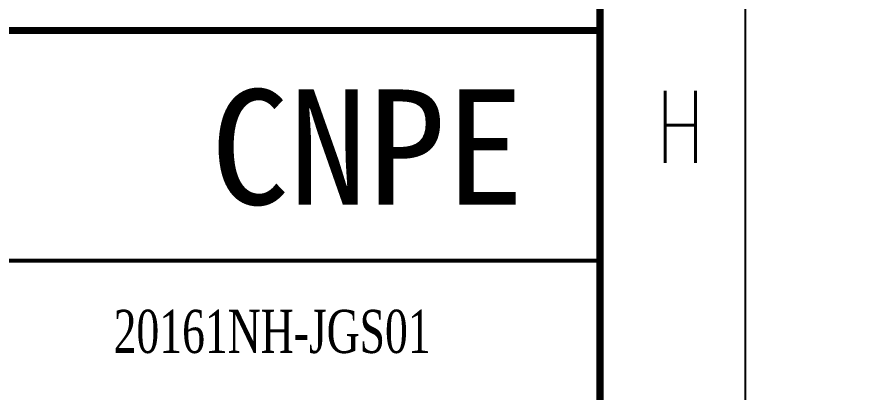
# Model space of a CAD drawing. Header units: inches. Extents: x 3186 to 109360, y -14990 to 740552.
# Drawn here: x 61854 to 64760, y 573149 to 574454 of the extents above; entities that cross this region are included whole.
import ezdxf

# ---------------------------------------------------------------- set-up
doc = ezdxf.new("R2010")
doc.units = ezdxf.units.IN
doc.header["$MEASUREMENT"] = 0
doc.layers.add('1', color=7, linetype='Continuous')
doc.layers.add('PUB_TEXT', color=7, linetype='Continuous')
doc.styles.add('HZ', font='txt_____.ttf', dxfattribs={"width": 0.7, "bigfont": 'HZTXT'})
doc.styles.get("Standard").update_dxf_attribs({"font": 'txt', "bigfont": 'gbcbig.shx'})
doc.styles.add('宋体', font='', dxfattribs={"width": 0.7})
doc.styles.get('宋体').set_extended_font_data('SimSun')
doc.dimstyles.new('Standard-yuanban', dxfattribs={"dimtxt": 800, "dimasz": 0.18, "dimexe": 0.18, "dimexo": 0.0625, "dimgap": 0.09, "dimtad": 0, "dimtih": 1, "dimtoh": 1, "dimdec": 4, "dimlfac": 0.02, "dimzin": 0, "dimdsep": 46, "dimtxsty": 'Standard', "dimcen": 0.09, "dimadec": 0, "dimazin": 0, "dimtfac": 1, "dimtdec": 4, "dimtofl": 0, "dimtmove": 0, "dimatfit": 3, "dimfxl": 1, "dimtolj": 1, "dimtzin": 0, "dimarcsym": 0})

# ---------------------------------------------------------------- blocks, each defined once
blk = doc.blocks.new('图签')
at = {"layer": '1', "color": 7, "const_width": 0.5}
for points in [[(-180, 0), (0, 0), (0, 131.762), (-180, 131.762)], [(-180, 58), (0, 58), (0, 0), (-180, 0)]]:
    blk.add_lwpolyline(points, close=True, dxfattribs=at)
at = {"layer": '1', "color": 7, "const_width": 0.3}
blk.add_lwpolyline([(-180, 42), (0, 42)], dxfattribs=at)
at = {"linetype": 'Continuous', "insert": (-22.782, 37.062), "char_height": 3, "attachment_point": 5, "style": '宋体'}
blk.add_mtext_dynamic_manual_height_columns('{\\fTimes New Roman|b0|i0|c0|p18;20161NH-JGS01}', width=17.30878, gutter_width=1, heights=[-3.067], dxfattribs=at)
at = {"layer": 'PUB_TEXT', "color": 7, "style": '宋体'}
blk.add_text('CNPE', height=8, dxfattribs=at).set_placement((-27.046, 45.903))
blk = doc.blocks.new('*U110')
blk.add_blockref('图签', (0, 0))
blk = doc.blocks.new('*D51')
at = {"color": 0, "lineweight": -2, "transparency": 16777216}
for p, q in [((64384.5, 613056.1), (77141.2, 613056.1)), ((77141, 613055.9), (77141, 592431.2)), ((77141, 571006.2), (77141, 591631)), ((64384.5, 571006.1), (77141.2, 571006.1))]:
    blk.add_line(p, q, dxfattribs=at)
at = {"color": 0, "transparency": 16777216}
for points in [[(77140.9, 613055.9), (77141, 613055.9), (77141, 613056.1)], [(77140.9, 571006.2), (77141, 571006.2), (77141, 571006.1)]]:
    blk.add_solid(points, dxfattribs=at)
at = {"layer": 'Defpoints', "color": 0, "transparency": 16777216}
for p in [(64384.4, 613056.1), (77141, 613056.1), (64384.4, 571006.1)]:
    blk.add_point(p, dxfattribs=at)
at = {"color": 0, "transparency": 16777216, "insert": (77141, 592031.1), "char_height": 800, "attachment_point": 5}
blk.add_mtext('\\A1;841.0000', dxfattribs=at)

msp = doc.modelspace()

# ---------------------------------------------------------------- linework, layer by layer
at = {"color": 4, "flags": 128}
msp.add_lwpolyline([(64384.44132, 613056.06866), (64384.44132, 571006.06866)], dxfattribs=at)
msp.add_lwpolyline([(6184.44132, 612556.06866), (63880.44132, 612556.06866), (63880.44132, 571506.06866), (6184.44132, 571506.06866)], close=True)

# ---------------------------------------------------------------- block references
at = {"xscale": 50, "yscale": 50, "zscale": 50}
msp.add_blockref('*U110', (63880.44132, 571506.06866), dxfattribs=at)

# ---------------------------------------------------------------- texts
at = {"color": 0, "style": 'HZ', "width": 0.7}
msp.add_text('H', height=250, dxfattribs=at).set_placement((64077.16417, 573946.33433))

# ---------------------------------------------------------------- dimensions: what is measured, and where the dimension line sits
dim = msp.add_linear_dim(base=(77140.97563, 613056.06866), p1=(64384.44132, 571006.06866), p2=(64384.44132, 613056.06866), angle=90, dimstyle='Standard-yuanban')
dim.commit()
dim.dimension.update_dxf_attribs({"geometry": '*D51', "text_midpoint": (77140.97563, 592031.06866)})

doc.saveas('drawing.dxf')
